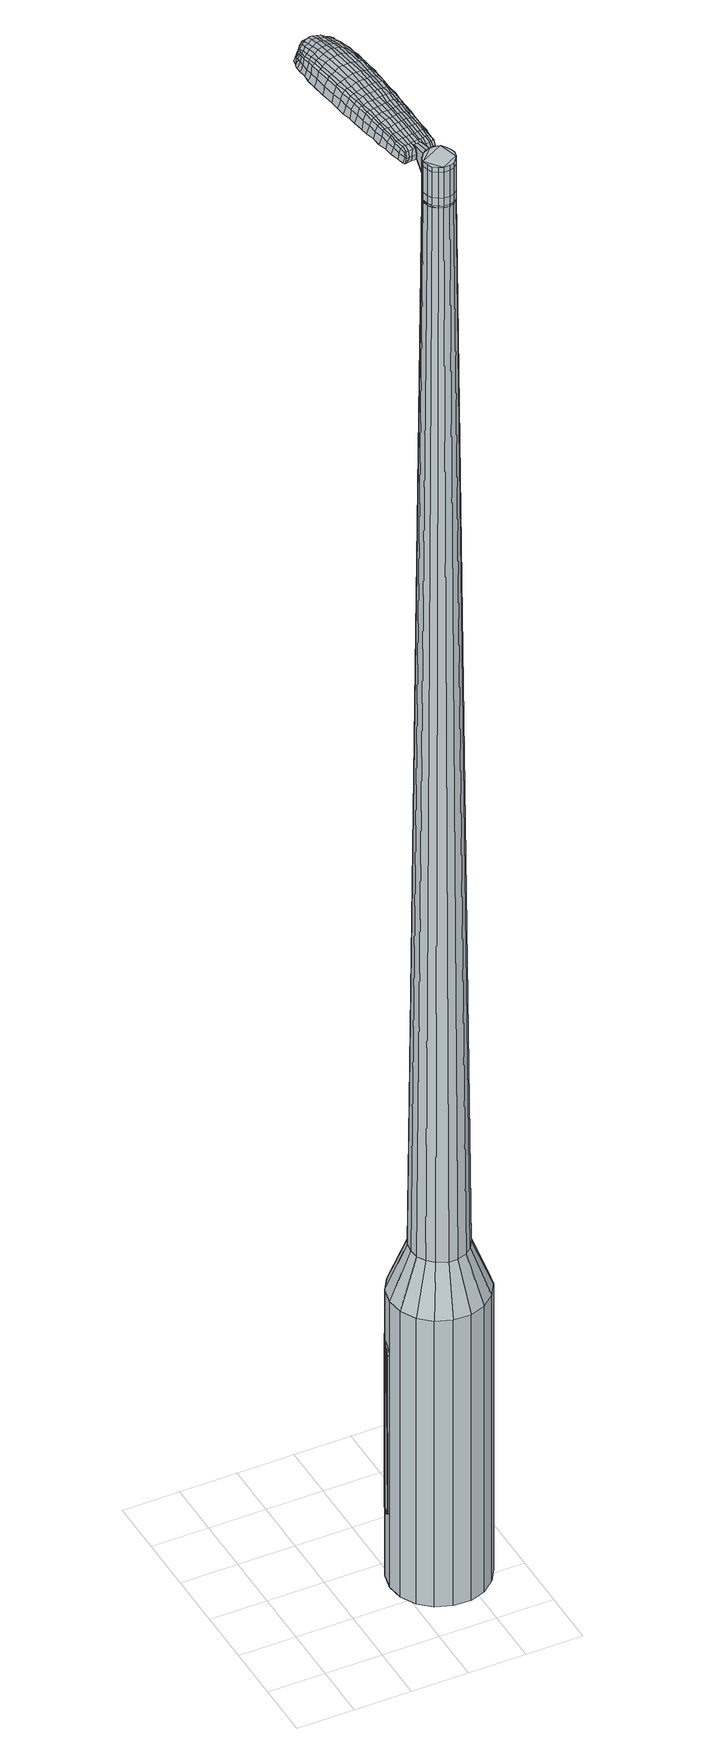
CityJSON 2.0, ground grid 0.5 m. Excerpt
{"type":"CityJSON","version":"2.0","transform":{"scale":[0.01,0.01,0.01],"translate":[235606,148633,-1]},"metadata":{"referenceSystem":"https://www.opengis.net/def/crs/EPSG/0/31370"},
"CityObjects":{
"object1":{"type":"GenericCityObject","attributes":{"cluster":112,"mean_distance_to_centroid":0.0514,"new_centroid_x":235607.38,"new_centroid_y":148633.69,"mean_distance_to_camera":5.94,"H1":-35.96,"H2":-56.64,"Z_final":111.23,"cluster2":-1,"proj_x":235610.91,"proj_y":148633.18,"id_line":62715,"bearing_l":8.19,"distance":3.57,"orientation":"left","G_obj":98.19},"geometry":[{"type":"MultiSurface","lod":"2","boundaries":[[[0,1,2,3]],[[1,4,5,2]],[[4,6,7,5]],[[6,8,9,7]],[[8,10,11,9]],[[10,12,13,11]],[[12,14,15,13]],[[14,16,17,15]],[[16,18,19,17]],[[18,20,21,19]],[[20,22,23,21]],[[22,24,25,23]],[[24,26,27,25]],[[26,28,29,27]],[[28,30,31,29]],[[30,32,33,31]],[[32,34,35,33]],[[34,0,3,35]],[[36,37,38,39]],[[38,40,41,42]],[[41,43,42]],[[42,44,45,46]],[[45,47,46]],[[46,48,49,50]],[[49,51,50]],[[42,46,50,38]],[[50,52,39,38]],[[53,36,39]],[[2,5,7,35]],[[7,9,11,15]],[[11,13,15]],[[15,17,19,23]],[[19,21,23]],[[23,25,27,31]],[[27,29,31]],[[15,23,31,7]],[[31,33,35,7]],[[3,2,35]],[[1,0,54,55]],[[0,34,56,54]],[[34,32,57,56]],[[32,30,58,57]],[[30,28,59,58]],[[28,26,60,59]],[[26,24,61,60]],[[24,22,62,61]],[[22,20,63,62]],[[20,18,64,63]],[[18,16,65,64]],[[16,14,66,65]],[[14,12,67,66]],[[12,10,68,67]],[[10,8,69,68]],[[8,6,70,69]],[[6,4,71,70]],[[4,1,55,71]],[[55,54,72,73]],[[54,56,74,72]],[[56,57,75,74]],[[57,58,76,75]],[[58,59,77,76]],[[59,60,78,77]],[[60,61,79,78]],[[61,62,80,79]],[[62,63,81,80]],[[63,64,82,81]],[[64,65,83,82]],[[65,66,84,83]],[[66,67,85,84]],[[67,68,86,85]],[[68,69,87,86]],[[69,70,88,87]],[[70,71,89,88]],[[71,55,73,89]],[[72,90,91,73]],[[92,93,90,72]],[[75,94,93,92]],[[95,96,94,75]],[[97,98,96,95]],[[78,99,98,97]],[[100,101,99,78]],[[80,102,101,100]],[[103,104,102,80]],[[82,105,104,103]],[[106,107,105,82]],[[108,109,107,106]],[[85,110,109,108]],[[86,111,110,85]],[[87,112,111,86]],[[88,113,112,87]],[[114,115,113,88]],[[73,91,115,114]],[[116,117,118,119]],[[120,116,119,121]],[[122,120,121,123]],[[124,122,123,125]],[[126,124,125,127]],[[128,126,127,129]],[[130,128,129,131]],[[132,130,131,133]],[[134,132,133,135]],[[136,134,135,137]],[[138,136,137,139]],[[140,138,139,141]],[[142,140,141,143]],[[144,142,143,145]],[[146,144,145,147]],[[148,146,147,149]],[[74,92,72]],[[74,75,92]],[[76,95,75]],[[76,77,97,95]],[[77,78,97]],[[79,100,78]],[[79,80,100]],[[81,103,80]],[[81,82,103]],[[83,106,82]],[[83,84,108,106]],[[84,85,108]],[[89,114,88]],[[89,73,114]],[[150,115,91]],[[150,113,115]],[[151,109,110]],[[151,152,107,109]],[[152,105,107]],[[153,104,105]],[[153,102,104]],[[154,101,102]],[[154,99,101]],[[155,98,99]],[[155,156,96,98]],[[156,94,96]],[[157,93,94]],[[157,90,93]],[[39,52,148,158]],[[91,90,159,149]],[[53,39,158,117]],[[90,157,118,159]],[[36,53,117,116]],[[157,94,119,118]],[[37,36,116,120]],[[94,156,121,119]],[[38,37,120,122]],[[156,155,123,121]],[[40,38,122,124]],[[155,99,125,123]],[[41,40,124,126]],[[99,154,127,125]],[[43,41,126,128]],[[154,102,129,127]],[[42,43,128,130]],[[102,153,131,129]],[[44,42,130,132]],[[153,105,133,131]],[[45,44,132,134]],[[105,152,135,133]],[[47,45,134,136]],[[152,151,137,135]],[[46,47,136,138]],[[151,110,139,137]],[[48,46,138,140]],[[110,111,141,139]],[[49,48,140,142]],[[111,112,143,141]],[[51,49,142,144]],[[112,113,145,143]],[[50,51,144,146]],[[113,150,147,145]],[[52,50,146,148]],[[150,91,149,147]],[[148,149,160,161]],[[149,159,162,160]],[[159,118,163,162]],[[118,117,164,163]],[[117,158,165,164]],[[158,148,161,165]],[[166,167,168,169]],[[170,166,169,171]],[[166,170,172,173]],[[167,166,173,174]],[[175,176,177,178]],[[179,175,178,180]],[[175,179,181,182]],[[176,175,182,183]],[[184,185,186,187]],[[188,184,187,189]],[[184,188,190,191]],[[185,184,191,192]],[[193,194,195,196]],[[197,193,196,198]],[[193,197,199,200]],[[194,193,200,201]],[[202,203,204,205]],[[206,202,205,207]],[[202,206,208,209]],[[203,202,209,210]],[[211,212,213,214]],[[215,211,214,216]],[[211,215,217,218]],[[212,211,218,219]],[[220,221,222,223]],[[212,220,223,213]],[[220,212,219,224]],[[221,220,224,225]],[[226,227,228,229]],[[221,226,229,222]],[[226,221,225,230]],[[227,226,230,231]],[[232,170,171,233]],[[227,232,233,228]],[[232,227,231,234]],[[170,232,234,172]],[[235,236,237,238]],[[239,235,238,240]],[[235,239,241,242]],[[236,235,242,243]],[[244,245,246,247]],[[236,244,247,237]],[[244,236,243,248]],[[245,244,248,249]],[[250,251,252,253]],[[245,250,253,246]],[[250,245,249,254]],[[251,250,254,255]],[[256,257,258,259]],[[251,256,259,252]],[[256,251,255,260]],[[257,256,260,261]],[[262,167,174,263]],[[257,262,263,258]],[[262,257,261,264]],[[167,262,264,168]],[[265,266,267,268]],[[269,265,268,270]],[[265,269,271,272]],[[266,265,272,273]],[[274,275,276,277]],[[266,274,277,267]],[[274,266,273,278]],[[275,274,278,279]],[[280,281,282,283]],[[275,280,283,276]],[[280,275,279,284]],[[281,280,284,285]],[[286,179,180,287]],[[281,286,287,282]],[[286,281,285,288]],[[179,286,288,181]],[[289,290,291,292]],[[293,289,292,294]],[[289,293,295,296]],[[290,289,296,297]],[[298,299,300,301]],[[290,298,301,291]],[[298,290,297,302]],[[299,298,302,303]],[[304,305,306,307]],[[299,304,307,300]],[[304,299,303,308]],[[305,304,308,309]],[[310,311,312,313]],[[305,310,313,306]],[[310,305,309,314]],[[311,310,314,315]],[[316,176,183,317]],[[311,316,317,312]],[[316,311,315,318]],[[176,316,318,177]],[[319,205,204,320]],[[321,319,320,322]],[[319,321,323,324]],[[205,319,324,207]],[[325,321,322,326]],[[327,325,326,328]],[[325,327,329,330]],[[321,325,330,323]],[[331,327,328,332]],[[333,331,332,334]],[[331,333,335,336]],[[327,331,336,329]],[[337,333,334,338]],[[339,337,338,340]],[[337,339,341,342]],[[333,337,342,335]],[[343,339,340,344]],[[194,343,344,195]],[[343,194,201,345]],[[339,343,345,341]],[[346,347,192,191]],[[348,346,191,190]],[[346,348,349,350]],[[347,346,350,351]],[[352,353,351,350]],[[354,352,350,349]],[[352,354,355,356]],[[353,352,356,357]],[[358,359,357,356]],[[360,358,356,355]],[[358,360,361,362]],[[359,358,362,363]],[[364,365,363,362]],[[366,364,362,361]],[[364,366,199,197]],[[365,364,197,198]],[[367,368,369,370]],[[269,367,370,271]],[[367,269,270,371]],[[368,367,371,372]],[[373,188,189,374]],[[368,373,374,369]],[[373,368,372,375]],[[188,373,375,190]],[[376,377,378,379]],[[215,376,379,217]],[[376,215,216,380]],[[377,376,380,381]],[[382,383,384,385]],[[377,382,385,378]],[[382,377,381,386]],[[383,382,386,387]],[[388,185,192,389]],[[383,388,389,384]],[[388,383,387,390]],[[185,388,390,186]],[[391,392,393,394]],[[173,391,394,174]],[[391,173,172,395]],[[392,391,395,396]],[[397,398,399,400]],[[392,397,400,393]],[[397,392,396,401]],[[398,397,401,402]],[[403,196,195,404]],[[398,403,404,399]],[[403,398,402,405]],[[196,403,405,198]],[[406,407,408,409]],[[178,406,409,180]],[[406,178,177,410]],[[407,406,410,411]],[[412,200,199,413]],[[407,412,413,408]],[[412,407,411,414]],[[200,412,414,201]],[[415,416,417,418]],[[293,415,418,295]],[[415,293,294,419]],[[416,415,419,420]],[[421,206,207,422]],[[416,421,422,417]],[[421,416,420,423]],[[206,421,423,208]],[[424,425,426,427]],[[239,424,427,241]],[[424,239,240,428]],[[425,424,428,429]],[[430,431,432,433]],[[425,430,433,426]],[[430,425,429,434]],[[431,430,434,435]],[[436,203,210,437]],[[431,436,437,432]],[[436,431,435,438]],[[203,436,438,204]],[[439,440,429,428]],[[238,439,428,240]],[[439,238,237,441]],[[440,439,441,442]],[[443,444,435,434]],[[440,443,434,429]],[[443,440,442,445]],[[444,443,445,446]],[[447,320,204,438]],[[444,447,438,435]],[[447,444,446,448]],[[320,447,448,322]],[[449,450,451,452]],[[296,449,452,297]],[[449,296,295,418]],[[450,449,418,417]],[[453,324,323,454]],[[450,453,454,451]],[[453,450,417,422]],[[324,453,422,207]],[[455,456,442,441]],[[247,455,441,237]],[[455,247,246,457]],[[456,455,457,458]],[[459,460,446,445]],[[456,459,445,442]],[[459,456,458,461]],[[460,459,461,462]],[[463,326,322,448]],[[460,463,448,446]],[[463,460,462,464]],[[326,463,464,328]],[[465,466,467,468]],[[302,465,468,303]],[[465,302,297,452]],[[466,465,452,451]],[[469,330,329,470]],[[466,469,470,467]],[[469,466,451,454]],[[330,469,454,323]],[[471,472,458,457]],[[253,471,457,246]],[[471,253,252,473]],[[472,471,473,474]],[[475,476,462,461]],[[472,475,461,458]],[[475,472,474,477]],[[476,475,477,478]],[[479,332,328,464]],[[476,479,464,462]],[[479,476,478,480]],[[332,479,480,334]],[[481,482,483,484]],[[308,481,484,309]],[[481,308,303,468]],[[482,481,468,467]],[[485,336,335,486]],[[482,485,486,483]],[[485,482,467,470]],[[336,485,470,329]],[[487,488,474,473]],[[259,487,473,252]],[[487,259,258,489]],[[488,487,489,490]],[[491,492,478,477]],[[488,491,477,474]],[[491,488,490,493]],[[492,491,493,494]],[[495,338,334,480]],[[492,495,480,478]],[[495,492,494,496]],[[338,495,496,340]],[[497,498,499,500]],[[314,497,500,315]],[[497,314,309,484]],[[498,497,484,483]],[[501,342,341,502]],[[498,501,502,499]],[[501,498,483,486]],[[342,501,486,335]],[[503,504,490,489]],[[263,503,489,258]],[[503,263,174,394]],[[504,503,394,393]],[[505,506,494,493]],[[504,505,493,490]],[[505,504,393,400]],[[506,505,400,399]],[[507,344,340,496]],[[506,507,496,494]],[[507,506,399,404]],[[344,507,404,195]],[[508,509,411,410]],[[318,508,410,177]],[[508,318,315,500]],[[509,508,500,499]],[[510,345,201,414]],[[509,510,414,411]],[[510,509,499,502]],[[345,510,502,341]],[[511,512,372,371]],[[268,511,371,270]],[[511,268,267,513]],[[512,511,513,514]],[[515,348,190,375]],[[512,515,375,372]],[[515,512,514,516]],[[348,515,516,349]],[[517,518,519,520]],[[218,517,520,219]],[[517,218,217,379]],[[518,517,379,378]],[[521,522,523,524]],[[518,521,524,519]],[[521,518,378,385]],[[522,521,385,384]],[[525,347,351,526]],[[522,525,526,523]],[[525,522,384,389]],[[347,525,389,192]],[[527,528,514,513]],[[277,527,513,267]],[[527,277,276,529]],[[528,527,529,530]],[[531,354,349,516]],[[528,531,516,514]],[[531,528,530,532]],[[354,531,532,355]],[[533,534,535,536]],[[224,533,536,225]],[[533,224,219,520]],[[534,533,520,519]],[[537,538,539,540]],[[534,537,540,535]],[[537,534,519,524]],[[538,537,524,523]],[[541,353,357,542]],[[538,541,542,539]],[[541,538,523,526]],[[353,541,526,351]],[[543,544,530,529]],[[283,543,529,276]],[[543,283,282,545]],[[544,543,545,546]],[[547,360,355,532]],[[544,547,532,530]],[[547,544,546,548]],[[360,547,548,361]],[[549,550,551,552]],[[230,549,552,231]],[[549,230,225,536]],[[550,549,536,535]],[[553,554,555,556]],[[550,553,556,551]],[[553,550,535,540]],[[554,553,540,539]],[[557,359,363,558]],[[554,557,558,555]],[[557,554,539,542]],[[359,557,542,357]],[[559,560,546,545]],[[287,559,545,282]],[[559,287,180,409]],[[560,559,409,408]],[[561,366,361,548]],[[560,561,548,546]],[[561,560,408,413]],[[366,561,413,199]],[[562,563,396,395]],[[234,562,395,172]],[[562,234,231,552]],[[563,562,552,551]],[[564,565,402,401]],[[563,564,401,396]],[[564,563,551,556]],[[565,564,556,555]],[[566,365,198,405]],[[565,566,405,402]],[[566,565,555,558]],[[365,566,558,363]],[[567,568,569,570]],[[570,569,571,572]],[[573,571,569,574]],[[574,569,568,575]],[[576,577,578,579]],[[579,578,580,581]],[[582,580,578,583]],[[583,578,577,584]],[[585,586,587,588]],[[588,587,589,590]],[[591,589,587,592]],[[592,587,586,593]],[[594,595,596,597]],[[597,596,598,599]],[[600,598,596,601]],[[601,596,595,602]],[[603,604,605,606]],[[606,605,607,608]],[[609,607,605,610]],[[610,605,604,611]],[[612,613,614,615]],[[615,614,616,617]],[[618,616,614,619]],[[619,614,613,620]],[[621,622,623,624]],[[624,623,613,612]],[[620,613,623,625]],[[625,623,622,626]],[[627,628,629,630]],[[630,629,622,621]],[[626,622,629,631]],[[631,629,628,632]],[[572,571,633,634]],[[634,633,628,627]],[[632,628,633,635]],[[635,633,571,573]],[[636,637,638,639]],[[639,638,640,641]],[[642,640,638,643]],[[643,638,637,644]],[[645,646,647,648]],[[648,647,637,636]],[[644,637,647,649]],[[649,647,646,650]],[[651,652,653,654]],[[654,653,646,645]],[[650,646,653,655]],[[655,653,652,656]],[[657,658,659,660]],[[660,659,652,651]],[[656,652,659,661]],[[661,659,658,662]],[[575,568,663,664]],[[664,663,658,657]],[[662,658,663,665]],[[665,663,568,567]],[[666,667,668,669]],[[669,668,670,671]],[[672,670,668,673]],[[673,668,667,674]],[[675,676,677,678]],[[678,677,667,666]],[[674,667,677,679]],[[679,677,676,680]],[[681,682,683,684]],[[684,683,676,675]],[[680,676,683,685]],[[685,683,682,686]],[[581,580,687,688]],[[688,687,682,681]],[[686,682,687,689]],[[689,687,580,582]],[[690,691,692,693]],[[693,692,694,695]],[[696,694,692,697]],[[697,692,691,698]],[[699,700,701,702]],[[702,701,691,690]],[[698,691,701,703]],[[703,701,700,704]],[[705,706,707,708]],[[708,707,700,699]],[[704,700,707,709]],[[709,707,706,710]],[[711,712,713,714]],[[714,713,706,705]],[[710,706,713,715]],[[715,713,712,716]],[[584,577,717,718]],[[718,717,712,711]],[[716,712,717,719]],[[719,717,577,576]],[[603,606,720,721]],[[721,720,722,723]],[[724,722,720,725]],[[725,720,606,608]],[[723,722,726,727]],[[727,726,728,729]],[[730,728,726,731]],[[731,726,722,724]],[[729,728,732,733]],[[733,732,734,735]],[[736,734,732,737]],[[737,732,728,730]],[[735,734,738,739]],[[739,738,740,741]],[[742,740,738,743]],[[743,738,734,736]],[[741,740,744,745]],[[745,744,595,594]],[[602,595,744,746]],[[746,744,740,742]],[[593,747,748,592]],[[592,748,749,591]],[[750,749,748,751]],[[751,748,747,752]],[[752,753,754,751]],[[751,754,755,750]],[[756,755,754,757]],[[757,754,753,758]],[[758,759,760,757]],[[757,760,761,756]],[[762,761,760,763]],[[763,760,759,764]],[[764,765,766,763]],[[763,766,767,762]],[[600,767,766,598]],[[598,766,765,599]],[[768,769,770,771]],[[771,770,670,672]],[[671,670,770,772]],[[772,770,769,773]],[[590,589,774,775]],[[775,774,769,768]],[[773,769,774,776]],[[776,774,589,591]],[[777,778,779,780]],[[780,779,616,618]],[[617,616,779,781]],[[781,779,778,782]],[[783,784,785,786]],[[786,785,778,777]],[[782,778,785,787]],[[787,785,784,788]],[[593,586,789,790]],[[790,789,784,783]],[[788,784,789,791]],[[791,789,586,585]],[[792,793,794,795]],[[795,794,574,575]],[[573,574,794,796]],[[796,794,793,797]],[[798,799,800,801]],[[801,800,793,792]],[[797,793,800,802]],[[802,800,799,803]],[[594,597,804,805]],[[805,804,799,798]],[[803,799,804,806]],[[806,804,597,599]],[[807,808,809,810]],[[810,809,579,581]],[[576,579,809,811]],[[811,809,808,812]],[[600,601,813,814]],[[814,813,808,807]],[[812,808,813,815]],[[815,813,601,602]],[[816,817,818,819]],[[819,818,694,696]],[[695,694,818,820]],[[820,818,817,821]],[[608,607,822,823]],[[823,822,817,816]],[[821,817,822,824]],[[824,822,607,609]],[[825,640,642]],[[641,640,826]],[[826,640,827]],[[828,829,830,831]],[[831,830,640,825]],[[827,640,830,832]],[[832,830,829,833]],[[611,604,834,835]],[[835,834,829,828]],[[833,829,834,836]],[[836,834,604,603]],[[827,837,838,826]],[[826,838,639,641]],[[636,639,838,839]],[[839,838,837,840]],[[833,841,842,832]],[[832,842,837,827]],[[840,837,842,843]],[[843,842,841,844]],[[603,721,845,836]],[[836,845,841,833]],[[844,841,845,846]],[[846,845,721,723]],[[847,848,849,850]],[[850,849,697,698]],[[696,697,849,819]],[[819,849,848,816]],[[724,725,851,852]],[[852,851,848,847]],[[816,848,851,823]],[[823,851,725,608]],[[840,853,839]],[[839,853,648,636]],[[645,648,853,854]],[[854,853,855]],[[844,856,857,843]],[[843,857,853,840]],[[855,853,857,858]],[[858,857,856,859]],[[723,727,860,846]],[[846,860,856,844]],[[859,856,860,861]],[[861,860,727,729]],[[862,863,864,865]],[[865,864,703,704]],[[698,703,864,850]],[[850,864,863,847]],[[730,731,866,867]],[[867,866,863,862]],[[847,863,866,852]],[[852,866,731,724]],[[855,868,869,854]],[[854,869,654,645]],[[651,654,869,870]],[[870,869,868,871]],[[859,872,873,858]],[[858,873,868,855]],[[871,868,873,874]],[[874,873,872,875]],[[729,733,876,861]],[[861,876,872,859]],[[875,872,876,877]],[[877,876,733,735]],[[878,879,880,881]],[[881,880,709,710]],[[704,709,880,865]],[[865,880,879,862]],[[736,737,882,883]],[[883,882,879,878]],[[862,879,882,867]],[[867,882,737,730]],[[871,884,885,870]],[[870,885,660,651]],[[657,660,885,886]],[[886,885,884,887]],[[875,888,889,874]],[[874,889,884,871]],[[887,884,889,890]],[[890,889,888,891]],[[735,739,892,877]],[[877,892,888,875]],[[891,888,892,893]],[[893,892,739,741]],[[894,895,896,897]],[[897,896,715,716]],[[710,715,896,881]],[[881,896,895,878]],[[742,743,898,899]],[[899,898,895,894]],[[878,895,898,883]],[[883,898,743,736]],[[887,900,901,886]],[[886,901,664,657]],[[575,664,901,795]],[[795,901,900,792]],[[891,902,903,890]],[[890,903,900,887]],[[792,900,903,801]],[[801,903,902,798]],[[741,745,904,893]],[[893,904,902,891]],[[798,902,904,805]],[[805,904,745,594]],[[812,905,906,811]],[[811,906,719,576]],[[716,719,906,897]],[[897,906,905,894]],[[602,746,907,815]],[[815,907,905,812]],[[894,905,907,899]],[[899,907,746,742]],[[773,908,909,772]],[[772,909,669,671]],[[666,669,909,910]],[[910,909,908,911]],[[591,749,912,776]],[[776,912,908,773]],[[911,908,912,913]],[[913,912,749,750]],[[914,915,916,917]],[[917,916,619,620]],[[618,619,916,780]],[[780,916,915,777]],[[918,919,920,921]],[[921,920,915,914]],[[777,915,920,786]],[[786,920,919,783]],[[752,747,922,923]],[[923,922,919,918]],[[783,919,922,790]],[[790,922,747,593]],[[911,924,925,910]],[[910,925,678,666]],[[675,678,925,926]],[[926,925,924,927]],[[750,755,928,913]],[[913,928,924,911]],[[927,924,928,929]],[[929,928,755,756]],[[930,931,932,933]],[[933,932,625,626]],[[620,625,932,917]],[[917,932,931,914]],[[934,935,936,937]],[[937,936,931,930]],[[914,931,936,921]],[[921,936,935,918]],[[758,753,938,939]],[[939,938,935,934]],[[918,935,938,923]],[[923,938,753,752]],[[927,940,941,926]],[[926,941,684,675]],[[681,684,941,942]],[[942,941,940,943]],[[756,761,944,929]],[[929,944,940,927]],[[943,940,944,945]],[[945,944,761,762]],[[946,947,948,949]],[[949,948,631,632]],[[626,631,948,933]],[[933,948,947,930]],[[950,951,952,953]],[[953,952,947,946]],[[930,947,952,937]],[[937,952,951,934]],[[764,759,954,955]],[[955,954,951,950]],[[934,951,954,939]],[[939,954,759,758]],[[943,956,957,942]],[[942,957,688,681]],[[581,688,957,810]],[[810,957,956,807]],[[762,767,958,945]],[[945,958,956,943]],[[807,956,958,814]],[[814,958,767,600]],[[797,959,960,796]],[[796,960,635,573]],[[632,635,960,949]],[[949,960,959,946]],[[803,961,962,802]],[[802,962,959,797]],[[946,959,962,953]],[[953,962,961,950]],[[599,765,963,806]],[[806,963,961,803]],[[950,961,963,955]],[[955,963,765,764]],[[567,570,169,168]],[[570,572,171,169]],[[582,583,182,181]],[[583,584,183,182]],[[585,588,187,186]],[[588,590,189,187]],[[609,610,209,208]],[[610,611,210,209]],[[612,615,214,213]],[[615,617,216,214]],[[621,624,223,222]],[[624,612,213,223]],[[627,630,229,228]],[[630,621,222,229]],[[572,634,233,171]],[[634,627,228,233]],[[642,643,242,241]],[[643,644,243,242]],[[644,649,248,243]],[[649,650,249,248]],[[650,655,254,249]],[[655,656,255,254]],[[656,661,260,255]],[[661,662,261,260]],[[662,665,264,261]],[[665,567,168,264]],[[672,673,272,271]],[[673,674,273,272]],[[674,679,278,273]],[[679,680,279,278]],[[680,685,284,279]],[[685,686,285,284]],[[686,689,288,285]],[[689,582,181,288]],[[690,693,292,291]],[[693,695,294,292]],[[699,702,301,300]],[[702,690,291,301]],[[705,708,307,306]],[[708,699,300,307]],[[711,714,313,312]],[[714,705,306,313]],[[584,718,317,183]],[[718,711,312,317]],[[768,771,370,369]],[[771,672,271,370]],[[590,775,374,189]],[[775,768,369,374]],[[617,781,380,216]],[[781,782,381,380]],[[782,787,386,381]],[[787,788,387,386]],[[788,791,390,387]],[[791,585,186,390]],[[695,820,419,294]],[[820,821,420,419]],[[821,824,423,420]],[[824,609,208,423]],[[825,642,427,426]],[[642,241,427]],[[828,831,433,432]],[[831,825,426,433]],[[611,835,437,210]],[[835,828,432,437]],[[964,965,966,967]],[[968,969,967,966]],[[970,971,972,973]],[[974,975,976,977]],[[965,978,979,966]],[[980,968,966,979]],[[981,970,973,982]],[[983,984,975,974]],[[978,985,986,979]],[[986,987,980,979]],[[988,981,982,989]],[[990,984,983,991]],[[985,992,993,986]],[[993,994,987,986]],[[995,988,989,996]],[[997,990,991,998]],[[999,1000,1001,1002]],[[1003,1004,1000,999]],[[1003,1005,1006,1004]],[[1005,1007,1008,1006]],[[1009,1010,1011,1012]],[[1013,1014,1010,1009]],[[1015,1016,1014,1013]],[[1017,1018,1016,1015]],[[1012,1001,1000,1009]],[[1009,1000,1004,1013]],[[1004,1006,1015,1013]],[[1006,1008,1017,1015]],[[973,972,969,968]],[[982,973,968,980]],[[987,989,982,980]],[[994,996,989,987]],[[974,977,971,970]],[[983,974,970,981]],[[991,983,981,988]],[[998,991,988,995]],[[975,999,1002,976]],[[984,1003,999,975]],[[1005,1003,984,990]],[[1007,1005,990,997]],[[1019,1020,1021,1022]],[[1021,1023,1024,1025]],[[1021,1025,1026,1027]],[[1021,1027,1022]],[[1028,1019,1022,1029]],[[1030,1029,1022,1031]],[[1032,1031,1022]],[[1033,1021,1020,1034]],[[1035,1033,1034,1036]],[[1037,1035,1036,1038]],[[1039,1037,1038,1040]],[[1041,1039,1040,1042]],[[1042,1043,1044,1045]],[[1042,1045,1046,1047]],[[1042,1047,1048,1049]],[[1048,1050,1051,1052]],[[1048,1052,1053,1054]],[[1048,1054,1049]],[[1042,1049,1041]],[[1055,1056,1020,1019]],[[1057,1058,1023,1021]],[[1059,1060,1032,1022]],[[1056,1061,1034,1020]],[[1062,1057,1021,1033]],[[1061,1063,1036,1034]],[[1064,1062,1033,1035]],[[1063,1065,1038,1036]],[[1066,1064,1035,1037]],[[1065,1067,1040,1038]],[[1068,1066,1037,1039]],[[1067,1069,1042,1040]],[[1070,1068,1039,1041]],[[1069,1071,1043,1042]],[[1072,1073,1050,1048]],[[1074,1070,1041,1049]],[[1044,1043,1071,1075]],[[1045,1044,1075,1076]],[[1046,1045,1076,1077]],[[1047,1046,1077,1078]],[[1048,1047,1078,1072]],[[1079,1055,1019,1028]],[[1080,1079,1028,1029]],[[1081,1080,1029,1030]],[[1082,1081,1030,1031]],[[1060,1082,1031,1032]],[[1024,1023,1058,1083]],[[1051,1050,1073,1084]],[[1025,1024,1083,1085]],[[1026,1025,1085,1086]],[[1027,1026,1086,1087]],[[1022,1027,1087,1059]],[[1052,1051,1084,1088]],[[1053,1052,1088,1089]],[[1054,1053,1089,1090]],[[1049,1054,1090,1074]]]}]}
},
"vertices":[
[130,112,384],[144,112,384],[144,112,96],[130,112,96],[158,106,384],[158,106,96],[169,96,384],[169,96,96],[176,83,384],[176,83,96],[178,69,384],[178,69,96],[175,54,384],[175,54,96],[167,42,384],[167,42,96],[156,33,384],[156,33,96],[142,28,384],[142,28,96],[127,29,384],[127,29,96],[113,34,384],[113,34,96],[102,44,384],[102,44,96],[95,57,384],[95,57,96],[93,71,384],[93,71,96],[96,86,384],[96,86,96],[104,98,384],[104,98,96],[116,107,384],[116,107,96],[126,79,1524],[123,75,1524],[122,71,1524],[134,83,1524],[123,66,1524],[125,62,1524],[133,57,1524],[129,59,1524],[138,57,1524],[142,58,1524],[148,65,1524],[146,61,1524],[149,70,1524],[148,74,1524],[143,82,1524],[146,78,1524],[138,83,1524],[129,82,1524],[132,95,429],[141,95,429],[124,92,429],[117,87,429],[112,79,429],[111,71,429],[112,62,429],[116,55,429],[122,49,429],[131,45,429],[139,45,429],[148,48,429],[154,53,429],[159,61,429],[161,69,429],[160,78,429],[155,86,429],[149,92,429],[134,83,1483],[138,83,1483],[129,82,1483],[126,79,1483],[123,75,1483],[122,71,1483],[123,66,1483],[125,62,1483],[129,59,1483],[133,57,1483],[138,57,1483],[142,58,1483],[146,61,1483],[148,65,1483],[149,70,1483],[148,74,1483],[146,78,1483],[143,82,1483],[134,83,1485],[138,83,1485],[130,81,1483],[130,81,1485],[126,79,1485],[124,75,1483],[124,75,1485],[123,71,1483],[123,71,1485],[123,66,1485],[126,62,1483],[126,62,1485],[129,59,1485],[133,58,1483],[133,58,1485],[138,57,1485],[142,59,1483],[142,59,1485],[145,62,1483],[145,62,1485],[148,65,1485],[149,70,1485],[148,74,1485],[146,78,1485],[142,81,1483],[142,81,1485],[126,79,1519],[129,82,1519],[129,82,1493],[126,79,1493],[123,75,1519],[123,75,1493],[122,71,1519],[122,71,1493],[123,66,1519],[123,66,1493],[125,62,1519],[125,62,1493],[129,59,1519],[129,59,1493],[133,57,1519],[133,57,1493],[138,57,1519],[138,57,1493],[142,58,1519],[142,58,1493],[146,61,1519],[146,61,1493],[148,65,1519],[148,65,1493],[149,70,1519],[149,70,1493],[148,74,1519],[148,74,1493],[146,78,1519],[146,78,1493],[143,82,1519],[143,82,1493],[138,83,1519],[138,83,1493],[143,82,1485],[146,61,1485],[142,58,1485],[133,57,1485],[125,62,1485],[122,71,1485],[123,75,1485],[129,82,1485],[134,83,1519],[134,83,1493],[134,102,1513],[134,102,1518],[131,102,1513],[128,101,1513],[128,101,1518],[131,102,1518],[140,178,1519],[141,171,1518],[142,172,1509],[141,180,1510],[139,187,1519],[140,188,1510],[138,185,1526],[138,177,1525],[139,170,1525],[102,173,1519],[103,166,1518],[105,165,1525],[103,172,1525],[100,181,1519],[102,181,1526],[99,182,1510],[100,174,1510],[101,167,1509],[109,248,1519],[112,248,1519],[112,249,1513],[108,249,1513],[105,246,1519],[105,247,1513],[105,245,1524],[109,246,1524],[113,247,1524],[119,175,1530],[120,167,1529],[124,168,1529],[123,175,1530],[118,184,1531],[121,184,1531],[114,183,1530],[116,174,1530],[117,167,1529],[131,95,1512],[134,95,1512],[133,96,1517],[131,96,1517],[128,94,1512],[128,96,1517],[128,95,1506],[131,96,1506],[134,96,1506],[130,236,1519],[131,233,1519],[132,234,1512],[131,238,1512],[129,239,1518],[130,240,1512],[128,238,1522],[129,236,1523],[130,233,1524],[132,229,1519],[133,223,1519],[135,224,1512],[133,230,1512],[131,228,1524],[132,222,1525],[135,217,1519],[136,210,1519],[137,211,1511],[136,219,1511],[133,216,1526],[135,209,1526],[137,198,1519],[139,200,1510],[136,197,1526],[146,104,1513],[146,112,1513],[145,111,1518],[145,104,1517],[146,99,1512],[146,100,1516],[147,100,1506],[147,106,1507],[147,113,1507],[145,119,1514],[144,127,1515],[143,126,1520],[144,119,1519],[146,121,1507],[146,128,1507],[144,134,1515],[143,142,1516],[142,141,1522],[143,133,1521],[145,136,1508],[144,143,1508],[143,149,1517],[142,157,1517],[141,155,1524],[141,148,1523],[144,151,1508],[143,158,1509],[141,164,1518],[140,163,1524],[143,165,1509],[95,232,1519],[95,229,1519],[96,229,1524],[96,232,1523],[95,235,1518],[96,234,1522],[94,235,1512],[93,233,1512],[93,230,1512],[95,224,1519],[95,218,1519],[97,218,1525],[96,224,1524],[93,225,1512],[94,219,1512],[96,212,1519],[97,204,1519],[98,204,1526],[97,212,1526],[94,213,1511],[95,205,1511],[98,193,1519],[100,192,1526],[97,194,1510],[116,100,1513],[115,108,1513],[113,108,1507],[115,101,1507],[118,95,1512],[117,96,1506],[118,96,1516],[117,100,1517],[116,107,1518],[113,115,1514],[112,122,1515],[110,123,1507],[112,116,1507],[115,114,1519],[113,122,1520],[110,130,1515],[109,137,1516],[107,138,1508],[109,131,1508],[112,129,1521],[110,136,1522],[107,144,1517],[106,152,1517],[104,153,1509],[106,145,1508],[109,144,1523],[107,151,1524],[104,159,1518],[103,160,1509],[106,158,1524],[130,101,1519],[133,102,1519],[129,109,1520],[132,109,1520],[126,108,1520],[127,101,1519],[128,116,1522],[131,116,1522],[127,123,1523],[130,124,1523],[124,123,1523],[125,116,1521],[126,131,1524],[129,131,1524],[125,138,1525],[128,138,1525],[121,138,1525],[123,130,1524],[124,145,1526],[127,146,1526],[122,153,1527],[126,153,1527],[119,152,1527],[120,145,1526],[121,160,1528],[125,160,1528],[118,160,1528],[109,243,1527],[113,244,1527],[105,242,1526],[106,237,1527],[110,239,1528],[114,239,1528],[111,233,1529],[115,233,1529],[107,231,1528],[108,224,1530],[112,225,1530],[116,226,1530],[113,218,1531],[117,219,1531],[109,217,1530],[110,208,1531],[114,209,1531],[118,210,1531],[116,196,1531],[120,197,1531],[112,196,1531],[96,237,1518],[97,239,1519],[96,240,1513],[94,238,1513],[97,236,1523],[98,238,1523],[101,243,1519],[100,244,1513],[101,242,1524],[128,241,1518],[126,243,1518],[126,241,1523],[127,239,1523],[129,242,1513],[127,244,1513],[123,245,1519],[120,247,1519],[120,245,1524],[123,243,1523],[124,246,1513],[120,248,1513],[116,248,1519],[116,246,1524],[116,249,1513],[137,176,1528],[135,176,1528],[136,169,1528],[138,169,1527],[136,185,1528],[134,185,1529],[132,176,1529],[129,176,1530],[130,169,1529],[133,169,1528],[131,185,1529],[128,185,1530],[126,175,1530],[127,168,1529],[125,184,1531],[105,172,1528],[107,172,1529],[106,181,1529],[103,181,1528],[106,165,1527],[109,165,1528],[111,173,1529],[110,182,1530],[112,166,1528],[119,93,1512],[121,93,1512],[121,95,1517],[119,94,1517],[118,94,1506],[120,94,1506],[124,94,1512],[125,95,1517],[124,95,1506],[146,97,1512],[144,97,1512],[145,97,1506],[146,98,1506],[145,98,1517],[143,98,1517],[142,96,1512],[139,96,1512],[139,97,1506],[142,97,1506],[141,97,1517],[138,97,1517],[136,95,1512],[136,96,1506],[136,97,1517],[144,103,1519],[142,103,1519],[143,111,1520],[142,110,1520],[140,103,1519],[138,102,1519],[139,110,1520],[137,110,1520],[135,102,1519],[134,109,1520],[119,100,1519],[121,100,1519],[119,107,1520],[117,107,1520],[124,100,1519],[123,108,1520],[143,118,1521],[141,118,1521],[142,126,1522],[140,125,1522],[139,118,1521],[136,117,1521],[138,125,1522],[135,125,1523],[133,117,1522],[132,124,1523],[116,114,1521],[118,115,1521],[117,122,1522],[114,122,1522],[121,115,1521],[120,122,1522],[141,133,1523],[139,133,1523],[140,140,1524],[139,140,1524],[137,132,1523],[134,132,1524],[136,140,1525],[133,139,1525],[131,132,1524],[130,139,1525],[113,129,1523],[115,129,1523],[114,137,1524],[112,136,1524],[119,130,1524],[117,137,1525],[140,148,1525],[138,147,1525],[139,155,1526],[137,155,1526],[135,147,1526],[132,147,1526],[135,154,1527],[132,154,1527],[129,146,1526],[129,154,1527],[110,144,1525],[113,144,1525],[111,151,1526],[109,151,1526],[116,144,1526],[115,152,1527],[138,162,1527],[137,162,1527],[134,162,1527],[131,161,1528],[128,161,1528],[108,158,1527],[110,158,1527],[114,159,1528],[97,233,1525],[98,236,1525],[97,230,1526],[99,232,1526],[102,239,1526],[102,235,1527],[128,237,1525],[126,239,1525],[127,235,1526],[128,234,1525],[123,241,1525],[120,243,1526],[121,238,1527],[124,237,1526],[117,244,1526],[117,239,1527],[97,225,1526],[99,226,1527],[98,219,1527],[100,220,1528],[103,229,1528],[104,222,1529],[130,229,1526],[128,230,1527],[129,224,1528],[131,223,1527],[125,231,1527],[122,232,1528],[123,226,1529],[126,225,1528],[118,233,1528],[119,226,1530],[99,212,1528],[101,214,1529],[100,204,1528],[102,205,1529],[104,215,1529],[106,207,1530],[132,217,1528],[130,217,1528],[131,209,1529],[133,209,1528],[127,218,1529],[124,219,1530],[125,210,1530],[128,209,1530],[120,219,1530],[121,210,1531],[101,192,1529],[104,193,1529],[108,194,1530],[135,197,1528],[133,197,1529],[130,197,1530],[127,197,1530],[123,197,1531],[140,172,1509],[139,171,1518],[138,178,1518],[139,179,1509],[137,186,1519],[138,188,1510],[136,185,1525],[137,177,1525],[137,170,1525],[107,166,1525],[105,166,1518],[104,173,1518],[105,172,1525],[102,182,1519],[104,181,1525],[101,183,1510],[102,174,1509],[103,167,1509],[112,247,1513],[112,246,1519],[109,246,1519],[109,247,1513],[106,244,1519],[106,245,1513],[106,243,1524],[109,244,1524],[113,245,1524],[123,168,1528],[120,168,1528],[119,175,1529],[122,175,1529],[118,184,1529],[121,184,1529],[114,183,1529],[116,174,1529],[117,167,1528],[133,98,1516],[133,97,1512],[131,97,1512],[131,98,1516],[128,97,1512],[128,97,1516],[127,97,1506],[130,98,1506],[133,98,1506],[130,234,1512],[129,233,1519],[128,236,1518],[129,237,1512],[128,238,1518],[129,239,1512],[127,237,1522],[127,235,1523],[128,232,1523],[133,224,1512],[132,223,1519],[130,228,1519],[131,229,1512],[129,227,1524],[130,222,1525],[135,211,1511],[134,209,1519],[133,217,1519],[134,218,1511],[131,216,1525],[133,208,1526],[135,198,1519],[137,199,1510],[134,197,1526],[143,111,1518],[144,112,1513],[144,104,1513],[143,104,1517],[144,99,1512],[144,100,1515],[145,100,1506],[145,106,1506],[145,113,1507],[141,126,1520],[142,127,1514],[143,119,1514],[142,119,1519],[144,121,1507],[144,128,1507],[140,141,1522],[141,142,1516],[142,134,1515],[141,133,1521],[143,136,1508],[142,143,1508],[139,155,1523],[140,156,1517],[141,149,1516],[139,148,1522],[142,151,1508],[141,158,1508],[139,164,1517],[138,163,1524],[141,165,1509],[98,229,1523],[97,229,1519],[97,232,1518],[98,232,1523],[97,234,1518],[98,234,1522],[95,235,1512],[95,233,1512],[95,230,1512],[99,218,1525],[97,218,1519],[97,224,1519],[98,224,1524],[95,225,1512],[96,219,1512],[100,204,1526],[99,205,1519],[98,212,1519],[99,212,1525],[96,213,1511],[97,206,1511],[100,193,1519],[102,193,1526],[99,194,1510],[115,109,1507],[117,108,1513],[118,101,1513],[117,102,1506],[119,96,1512],[118,97,1506],[120,97,1515],[119,101,1517],[118,108,1518],[112,124,1507],[114,123,1514],[115,116,1514],[114,116,1507],[116,115,1519],[115,122,1520],[109,138,1508],[111,138,1516],[112,130,1515],[111,131,1508],[114,130,1521],[112,137,1522],[106,153,1508],[108,152,1517],[109,145,1516],[108,146,1508],[111,144,1522],[109,151,1523],[106,159,1517],[105,160,1509],[108,158,1524],[130,102,1518],[132,103,1518],[129,109,1519],[131,110,1519],[126,109,1519],[127,102,1518],[128,117,1520],[130,117,1520],[127,124,1521],[129,124,1521],[124,124,1521],[125,116,1520],[126,131,1523],[128,132,1523],[125,139,1524],[127,139,1524],[122,138,1524],[123,131,1523],[124,146,1525],[126,146,1525],[122,153,1526],[125,154,1526],[119,153,1526],[120,146,1525],[121,161,1527],[124,161,1527],[118,160,1527],[113,242,1526],[110,242,1526],[106,241,1525],[107,237,1526],[110,238,1526],[114,239,1526],[114,232,1528],[111,232,1528],[107,231,1527],[108,224,1528],[112,225,1529],[115,225,1529],[116,218,1530],[113,218,1530],[109,217,1529],[111,208,1530],[114,209,1530],[118,209,1530],[119,197,1530],[116,196,1530],[113,196,1530],[98,239,1513],[99,238,1518],[97,236,1518],[96,236,1512],[98,235,1523],[100,237,1523],[102,241,1519],[101,242,1513],[103,240,1523],[124,240,1523],[125,241,1518],[126,239,1518],[126,238,1523],[127,240,1512],[126,242,1512],[119,243,1523],[119,245,1519],[122,243,1519],[122,242,1523],[123,244,1513],[119,246,1513],[116,246,1519],[116,244,1524],[116,247,1513],[135,169,1527],[134,176,1527],[136,176,1527],[136,169,1526],[135,185,1527],[133,185,1528],[130,169,1528],[129,176,1528],[132,176,1528],[133,169,1527],[131,185,1528],[128,185,1529],[126,176,1529],[126,169,1528],[124,185,1529],[106,181,1528],[108,173,1527],[106,172,1527],[105,181,1527],[108,166,1526],[109,166,1527],[112,174,1528],[110,182,1528],[113,167,1527],[121,97,1516],[121,96,1512],[120,95,1512],[120,96,1516],[119,96,1506],[120,96,1506],[124,96,1512],[124,97,1516],[123,97,1506],[144,100,1506],[144,99,1516],[143,100,1516],[139,99,1506],[139,98,1512],[141,98,1512],[142,99,1506],[141,99,1516],[138,99,1516],[136,98,1512],[136,99,1506],[136,99,1516],[142,104,1518],[143,104,1518],[142,111,1519],[141,111,1519],[137,103,1518],[140,104,1518],[139,111,1519],[137,110,1519],[135,103,1518],[134,110,1519],[119,108,1519],[121,101,1518],[120,101,1518],[118,108,1519],[124,101,1518],[123,108,1519],[141,118,1520],[141,126,1521],[140,126,1521],[136,118,1520],[138,118,1520],[137,125,1521],[135,125,1521],[133,117,1520],[132,125,1521],[117,123,1521],[118,115,1520],[117,115,1520],[116,122,1521],[121,116,1520],[120,123,1521],[139,133,1522],[140,133,1522],[139,141,1523],[138,141,1523],[134,132,1522],[137,133,1522],[136,140,1523],[133,140,1524],[131,132,1523],[130,139,1524],[114,137,1523],[115,130,1522],[114,130,1522],[113,137,1523],[119,130,1522],[118,138,1523],[137,148,1524],[138,148,1524],[138,155,1525],[137,155,1525],[132,147,1525],[135,148,1524],[134,155,1525],[131,154,1526],[129,147,1525],[128,154,1526],[112,152,1525],[113,144,1524],[111,144,1524],[110,151,1525],[116,145,1524],[115,152,1525],[136,162,1526],[137,162,1526],[130,162,1527],[133,162,1526],[127,161,1527],[110,159,1526],[109,158,1526],[114,159,1526],[100,235,1524],[98,233,1524],[99,229,1525],[100,231,1525],[103,238,1525],[103,234,1525],[126,234,1525],[125,238,1524],[126,236,1524],[127,233,1525],[120,238,1526],[119,241,1525],[122,240,1524],[123,236,1525],[116,242,1525],[117,238,1526],[100,226,1526],[99,224,1526],[99,218,1526],[101,220,1527],[104,228,1526],[104,222,1527],[128,223,1527],[127,229,1526],[128,228,1526],[129,222,1526],[122,225,1528],[121,232,1527],[124,231,1526],[125,224,1527],[118,232,1527],[119,225,1528],[101,213,1527],[100,212,1527],[101,204,1527],[103,205,1528],[105,215,1528],[106,207,1529],[130,209,1528],[129,217,1527],[130,216,1527],[132,208,1527],[124,210,1529],[123,218,1529],[126,218,1528],[128,209,1528],[120,218,1529],[121,210,1530],[104,193,1528],[103,193,1528],[108,195,1529],[132,197,1528],[133,197,1528],[126,197,1529],[129,197,1529],[123,197,1530],[145,100,1508],[139,99,1508],[135,131,1509],[143,132,1509],[133,153,1510],[141,154,1510],[128,192,1512],[137,193,1512],[140,176,1511],[130,174,1511],[125,210,1513],[123,223,1514],[132,224,1514],[135,211,1513],[132,98,1508],[127,130,1509],[124,152,1510],[119,191,1512],[121,173,1511],[116,209,1513],[114,222,1514],[125,97,1508],[120,129,1509],[116,150,1510],[109,189,1512],[112,172,1511],[105,221,1514],[107,207,1513],[119,96,1508],[112,128,1509],[107,149,1510],[100,188,1512],[103,170,1511],[97,219,1514],[98,206,1513],[121,236,1514],[119,241,1514],[126,242,1514],[129,238,1514],[112,235,1514],[112,240,1514],[104,234,1514],[105,239,1514],[96,233,1514],[98,238,1514],[115,245,1515],[112,248,1515],[113,248,1515],[120,246,1515],[111,245,1515],[110,248,1515],[107,244,1515],[109,247,1515],[102,243,1515],[108,247,1515],[95,83,334],[96,87,334],[96,87,165],[92,73,171],[95,83,165],[94,80,165],[93,77,166],[93,75,167],[92,74,169],[94,80,334],[93,77,333],[93,75,332],[92,74,331],[92,73,328],[103,100,165],[103,100,334],[115,109,165],[115,109,334],[130,113,165],[130,113,334],[145,113,165],[145,113,334],[158,108,165],[158,108,334],[162,105,334],[165,102,334],[167,101,333],[168,99,332],[169,98,331],[170,98,328],[162,105,165],[170,98,171],[169,98,169],[168,99,167],[167,101,166],[165,102,165],[97,83,334],[98,86,334],[98,86,165],[97,83,165],[95,73,171],[95,73,328],[106,98,334],[106,98,165],[117,106,334],[117,106,165],[130,111,334],[130,111,165],[144,110,334],[144,110,165],[157,105,334],[157,105,165],[160,103,334],[168,96,328],[168,96,171],[160,103,165],[163,100,334],[165,98,333],[166,97,332],[167,96,331],[97,79,334],[96,76,333],[96,74,332],[95,73,331],[97,79,165],[167,96,169],[96,76,166],[96,74,167],[95,73,169],[166,97,167],[165,98,166],[163,100,165]
]}
